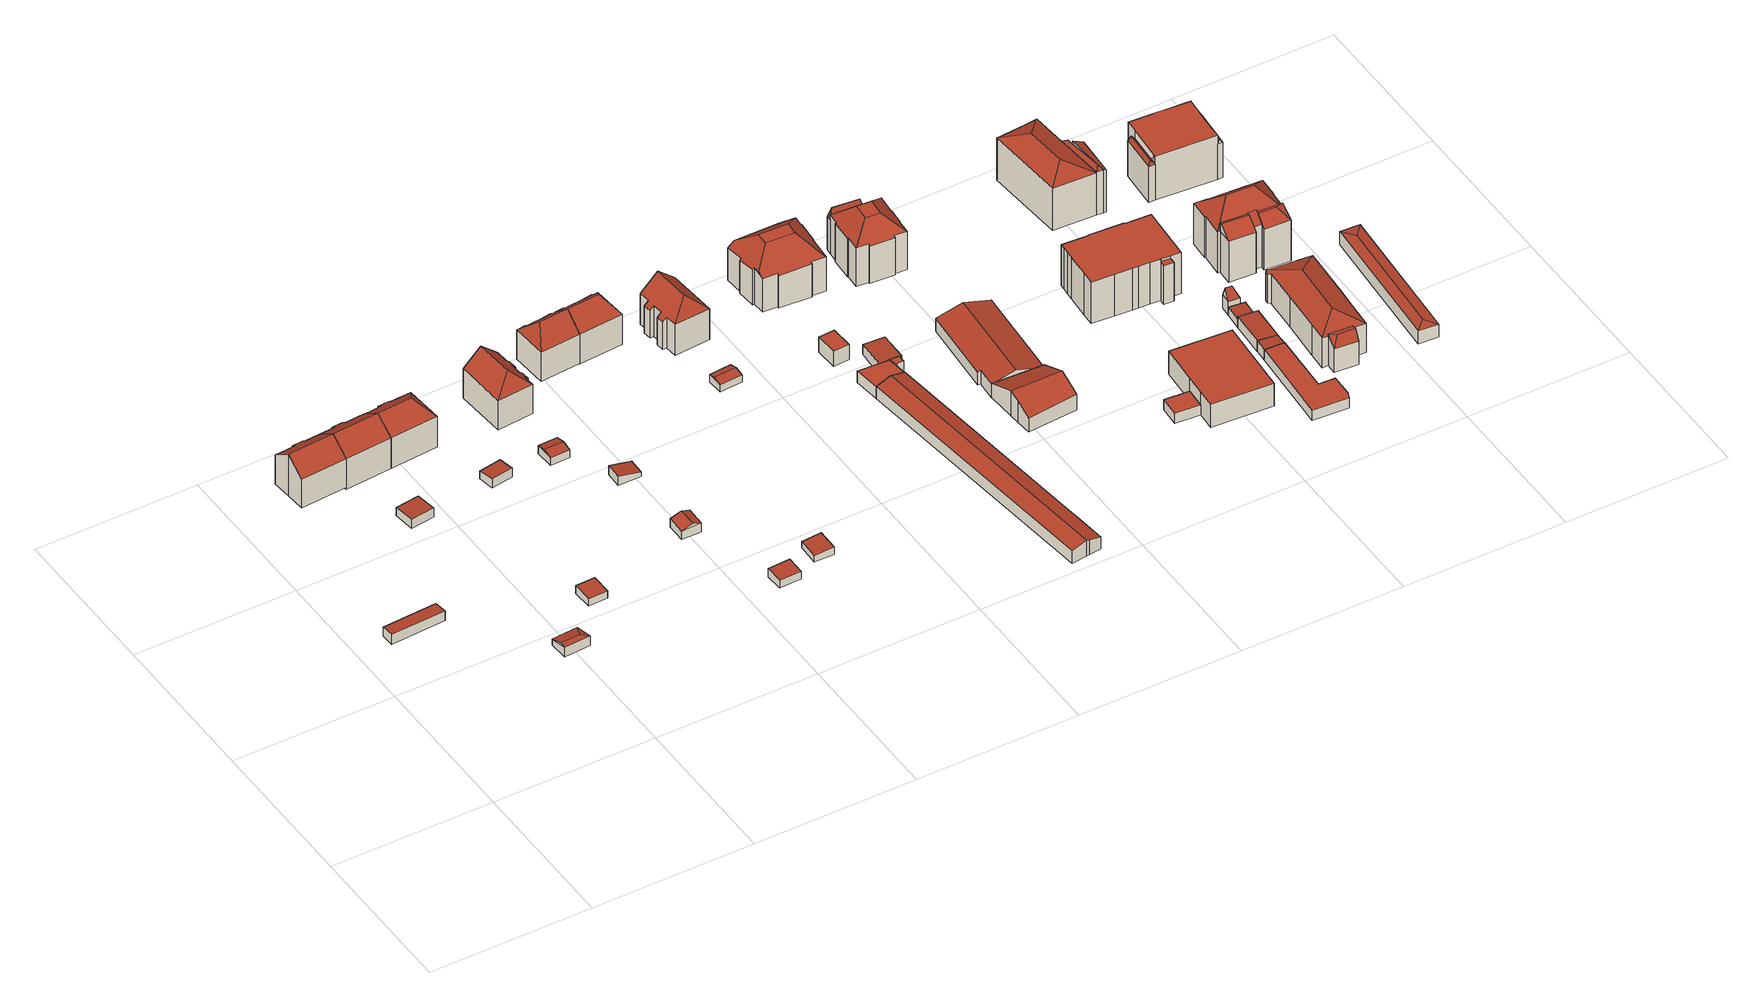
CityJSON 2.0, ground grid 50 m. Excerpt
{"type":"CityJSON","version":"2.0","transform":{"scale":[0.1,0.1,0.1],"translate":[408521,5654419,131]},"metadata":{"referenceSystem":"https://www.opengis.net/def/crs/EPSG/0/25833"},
"CityObjects":{
"building1":{"type":"Building","attributes":{"Dachtyp_tdc":"tdcPolyFlatRoof","Gemeindeschluessel":14612000,"Dachneigung":4.47,"QualitaetDacherkennung":84,"Geometrietyp2DReferenz":"3000","measuredHeight":3.46,"function":"31001_9998","roofType":"2100"},"geometry":[{"type":"Solid","lod":"2","boundaries":[[[[0,1,2,3]],[[1,4,5,2]],[[4,6,7,5]],[[6,0,3,7]],[[6,4,1,0]],[[3,2,5,7]]]],"semantics":{"surfaces":[{"type":"WallSurface"},{"type":"RoofSurface"},{"type":"GroundSurface"}],"values":[[0,0,0,0,1,2]]}}]},
"building2":{"type":"Building","attributes":{"Dachtyp_tdc":"tdcHipAndGableRoof","Gemeindeschluessel":14612000,"Dachneigung":19.29,"QualitaetDacherkennung":77,"Geometrietyp2DReferenz":"3000","measuredHeight":3.51,"function":"31001_9998","roofType":"5000"},"geometry":[{"type":"Solid","lod":"2","boundaries":[[[[8,9,10]],[[11,12,13]],[[9,11,13,10]],[[12,8,10,13]],[[14,15,16,17]],[[11,9,15,14]],[[9,8,16,15]],[[8,12,17,16]],[[12,11,14,17]]]],"semantics":{"surfaces":[{"type":"RoofSurface"},{"type":"WallSurface"},{"type":"GroundSurface"}],"values":[[0,1,0,0,2,1,1,1,1]]}}]},
"building3":{"type":"Building","attributes":{"Dachtyp_tdc":"tdcGableRoof","Gemeindeschluessel":14612000,"Dachneigung":35.64,"QualitaetDacherkennung":64,"Geometrietyp2DReferenz":"3000","measuredHeight":14.3,"function":"31001_9998","roofType":"3100"},"geometry":[{"type":"Solid","lod":"2","boundaries":[[[[18,19,20,21]],[[19,22,23,20]],[[22,24,25,23]],[[24,26,27,25]],[[26,28,29,27]],[[28,30,31,29]],[[30,32,33,31]],[[32,34,35,33]],[[34,36,37,35]],[[36,18,21,37]],[[32,30,28,26]],[[26,24,22,19,18,36,34,32]],[[21,20,23,25,27,29,31,33,35,37]]]],"semantics":{"surfaces":[{"type":"WallSurface"},{"type":"RoofSurface"},{"type":"GroundSurface"}],"values":[[0,0,0,0,0,0,0,0,0,0,1,1,2]]}}]},
"building4":{"type":"Building","attributes":{"Dachtyp_tdc":"tdcPolyFlatRoof","Gemeindeschluessel":14612000,"Dachneigung":3.11,"QualitaetDacherkennung":83,"Geometrietyp2DReferenz":"3000","measuredHeight":3.14,"function":"31001_9998","roofType":"2100"},"geometry":[{"type":"Solid","lod":"2","boundaries":[[[[38,39,40,41]],[[39,42,43,40]],[[42,44,45,43]],[[44,38,41,45]],[[44,42,39,38]],[[41,40,43,45]]]],"semantics":{"surfaces":[{"type":"WallSurface"},{"type":"RoofSurface"},{"type":"GroundSurface"}],"values":[[0,0,0,0,1,2]]}}]},
"building5":{"type":"Building","attributes":{"Dachtyp_tdc":"tdcGableRoof","Gemeindeschluessel":14612000,"Dachneigung":35.59,"QualitaetDacherkennung":72,"Geometrietyp2DReferenz":"3000","measuredHeight":15.04,"function":"31001_9998","roofType":"3100"},"geometry":[{"type":"Solid","lod":"2","boundaries":[[[[46,24,47,48]],[[24,49,50,47]],[[49,51,52,50]],[[51,53,54,52]],[[53,55,56,54]],[[55,57,58,56]],[[57,59,60,58]],[[59,61,62,60]],[[61,28,63,62]],[[28,46,48,63]],[[59,57,55,53,51,49,24,46]],[[46,28,61,59]],[[48,47,50,52,54,56,58,60,62,63]]]],"semantics":{"surfaces":[{"type":"WallSurface"},{"type":"RoofSurface"},{"type":"GroundSurface"}],"values":[[0,0,0,0,0,0,0,0,0,0,1,1,2]]}}]},
"building6":{"type":"Building","attributes":{"Dachtyp_tdc":"tdcPolyFlatRoof","Gemeindeschluessel":14612000,"Dachneigung":3.96,"QualitaetDacherkennung":85,"Geometrietyp2DReferenz":"3000","measuredHeight":2.79,"function":"31001_9998","roofType":"2100"},"geometry":[{"type":"Solid","lod":"2","boundaries":[[[[64,65,66,67]],[[65,68,69,66]],[[68,70,71,69]],[[70,64,67,71]],[[70,68,65,64]],[[67,66,69,71]]]],"semantics":{"surfaces":[{"type":"WallSurface"},{"type":"RoofSurface"},{"type":"GroundSurface"}],"values":[[0,0,0,0,1,2]]}}]},
"building7":{"type":"Building","attributes":{"Dachtyp_tdc":"tdcHipAndGableRoof","Gemeindeschluessel":14612000,"Dachneigung":36.26,"QualitaetDacherkennung":72,"Geometrietyp2DReferenz":"3000","measuredHeight":15.02,"function":"31001_9998","roofType":"5000"},"geometry":[{"type":"Solid","lod":"2","boundaries":[[[[72,73,74,58]],[[73,75,76,74]],[[75,77,78,76]],[[77,79,80,78]],[[79,81,82,80]],[[81,83,84,82]],[[83,85,62,84]],[[85,59,60,62]],[[59,72,58,60]],[[83,81,86]],[[81,79,77,75,73,72,59,86]],[[59,85,83,86]],[[58,74,76,78,80,82,84,62,60]]]],"semantics":{"surfaces":[{"type":"WallSurface"},{"type":"RoofSurface"},{"type":"GroundSurface"}],"values":[[0,0,0,0,0,0,0,0,0,1,1,1,2]]}}]},
"building8":{"type":"Building","attributes":{"Dachtyp_tdc":"tdcPolyFlatRoof","Gemeindeschluessel":14612000,"Dachneigung":4.82,"QualitaetDacherkennung":76,"Geometrietyp2DReferenz":"3000","measuredHeight":3.14,"function":"31001_9998","roofType":"2100"},"geometry":[{"type":"Solid","lod":"2","boundaries":[[[[87,88,89,90]],[[88,91,92,89]],[[91,93,94,92]],[[93,87,90,94]],[[93,91,88,87]],[[90,89,92,94]]]],"semantics":{"surfaces":[{"type":"WallSurface"},{"type":"RoofSurface"},{"type":"GroundSurface"}],"values":[[0,0,0,0,1,2]]}}]},
"building9":{"type":"Building","attributes":{"Dachtyp_tdc":"tdcGableRoof","Gemeindeschluessel":14612000,"Dachneigung":11.75,"QualitaetDacherkennung":93,"Geometrietyp2DReferenz":"3000","measuredHeight":3.34,"function":"31001_9998","roofType":"3100"},"geometry":[{"type":"Solid","lod":"2","boundaries":[[[[95,96,97,98]],[[96,99,100,97]],[[99,101,102,100]],[[101,95,98,102]],[[99,96,103]],[[95,101,104]],[[96,95,104,103]],[[101,99,103,104]],[[98,97,100,102]]]],"semantics":{"surfaces":[{"type":"WallSurface"},{"type":"RoofSurface"},{"type":"GroundSurface"}],"values":[[0,0,0,0,0,0,1,1,2]]}}]},
"building10":{"type":"Building","attributes":{"Dachtyp_tdc":"tdcGableRoof","Gemeindeschluessel":14612000,"Dachneigung":19.51,"QualitaetDacherkennung":97,"Geometrietyp2DReferenz":"3000","measuredHeight":4.06,"function":"31001_9998","roofType":"3100"},"geometry":[{"type":"Solid","lod":"2","boundaries":[[[[105,106,107,108]],[[106,109,110,107]],[[109,111,112,110]],[[111,105,108,112]],[[109,106,113]],[[105,111,114]],[[106,105,114,113]],[[111,109,113,114]],[[108,107,110,112]]]],"semantics":{"surfaces":[{"type":"WallSurface"},{"type":"RoofSurface"},{"type":"GroundSurface"}],"values":[[0,0,0,0,0,0,1,1,2]]}}]},
"building11":{"type":"Building","attributes":{"Dachtyp_tdc":"tdcPolyFlatRoof","Gemeindeschluessel":14612000,"Dachneigung":4.42,"QualitaetDacherkennung":88,"Geometrietyp2DReferenz":"3000","measuredHeight":3.05,"function":"31001_9998","roofType":"2100"},"geometry":[{"type":"Solid","lod":"2","boundaries":[[[[115,116,117,118]],[[116,119,120,117]],[[119,121,122,120]],[[121,115,118,122]],[[121,119,116,115]],[[118,117,120,122]]]],"semantics":{"surfaces":[{"type":"WallSurface"},{"type":"RoofSurface"},{"type":"GroundSurface"}],"values":[[0,0,0,0,1,2]]}}]},
"building12":{"type":"Building","attributes":{"Dachtyp_tdc":"tdcHipAndGableRoof","Gemeindeschluessel":14612000,"Dachneigung":42.73,"QualitaetDacherkennung":86,"Geometrietyp2DReferenz":"3000","measuredHeight":15.22,"function":"31001_9998","roofType":"5000"},"geometry":[{"type":"Solid","lod":"2","boundaries":[[[[123,124,125,126]],[[124,127,128,125]],[[127,129,130,128]],[[129,131,132,130]],[[131,133,134,132]],[[133,135,136,134]],[[135,137,138,136]],[[137,139,140,138]],[[139,141,142,140]],[[141,143,144,142]],[[143,145,146,144]],[[145,147,148,146]],[[147,123,126,148]],[[143,141,149]],[[141,139,137,135,133,131,129,127,124,123,147,149]],[[147,145,143,149]],[[126,125,128,130,132,134,136,138,140,142,144,146,148]]]],"semantics":{"surfaces":[{"type":"WallSurface"},{"type":"RoofSurface"},{"type":"GroundSurface"}],"values":[[0,0,0,0,0,0,0,0,0,0,0,0,0,1,1,1,2]]}}]},
"building13":{"type":"Building","attributes":{"Dachtyp_tdc":"tdcPolyFlatRoof","Gemeindeschluessel":14612000,"Dachneigung":12.26,"QualitaetDacherkennung":73,"Geometrietyp2DReferenz":"3000","measuredHeight":3.1,"function":"31001_9998","roofType":"2100"},"geometry":[{"type":"Solid","lod":"2","boundaries":[[[[150,151,152,153]],[[151,154,155,152]],[[154,156,157,155]],[[156,150,153,157]],[[156,154,151,150]],[[153,152,155,157]]]],"semantics":{"surfaces":[{"type":"WallSurface"},{"type":"RoofSurface"},{"type":"GroundSurface"}],"values":[[0,0,0,0,1,2]]}}]},
"building14":{"type":"Building","attributes":{"Dachtyp_tdc":"tdcPolyFlatRoof","Gemeindeschluessel":14612000,"Dachneigung":5.42,"QualitaetDacherkennung":93,"Geometrietyp2DReferenz":"3000","measuredHeight":2.55,"function":"31001_9998","roofType":"2100"},"geometry":[{"type":"Solid","lod":"2","boundaries":[[[[158,159,160,161]],[[159,162,163,160]],[[162,164,165,163]],[[164,158,161,165]],[[164,162,159,158]],[[161,160,163,165]]]],"semantics":{"surfaces":[{"type":"WallSurface"},{"type":"RoofSurface"},{"type":"GroundSurface"}],"values":[[0,0,0,0,1,2]]}}]},
"building15":{"type":"Building","attributes":{"Dachtyp_tdc":"tdcHipAndGableRoof","Gemeindeschluessel":14612000,"Dachneigung":42,"QualitaetDacherkennung":82,"Geometrietyp2DReferenz":"3000","measuredHeight":15.04,"function":"31001_9998","roofType":"5000"},"geometry":[{"type":"Solid","lod":"2","boundaries":[[[[166,167,168,169]],[[167,170,171,168]],[[170,172,173,171]],[[172,174,175,173]],[[174,176,177,175]],[[176,178,179,177]],[[178,180,181,179]],[[174,172,182]],[[172,170,167,182]],[[167,166,183,184,185,186,187,180,178,176,174,182]],[[181,188,189,190,191,192,169,168,171,173,175,177,179]],[[180,187,188,181]],[[187,186,189,188]],[[186,185,190,189]],[[185,184,191,190]],[[184,183,192,191]],[[183,166,169,192]]]],"semantics":{"surfaces":[{"type":"WallSurface"},{"type":"RoofSurface"},{"type":"GroundSurface"}],"values":[[0,0,0,0,0,0,0,1,1,1,2,0,0,0,0,0,0]]}}]},
"building16":{"type":"Building","attributes":{"Dachtyp_tdc":"tdcHipAndGableRoof","Gemeindeschluessel":14612000,"Dachneigung":42.02,"QualitaetDacherkennung":79,"Geometrietyp2DReferenz":"3000","measuredHeight":15.25,"function":"31001_9998","roofType":"5000"},"geometry":[{"type":"Solid","lod":"2","boundaries":[[[[166,193,194,195]],[[193,196,197,194]],[[196,198,199,197]],[[198,200,201,199]],[[200,202,203,201]],[[202,204,205,203]],[[204,206,207,205]],[[206,208,209,207]],[[208,210,211,209]],[[210,212,213,211]],[[212,170,214,213]],[[170,167,215,214]],[[167,166,195,215]],[[212,210,216]],[[210,208,206,204,202,200,198,196,193,166,167,216]],[[167,170,212,216]],[[195,194,197,199,201,203,205,207,209,211,213,214,215]]]],"semantics":{"surfaces":[{"type":"WallSurface"},{"type":"RoofSurface"},{"type":"GroundSurface"}],"values":[[0,0,0,0,0,0,0,0,0,0,0,0,0,1,1,1,2]]}}]},
"building17":{"type":"Building","attributes":{"Dachtyp_tdc":"tdcGableRoof","Gemeindeschluessel":14612000,"Dachneigung":13.79,"QualitaetDacherkennung":83,"Geometrietyp2DReferenz":"3000","measuredHeight":3.17,"function":"31001_9998","roofType":"3100"},"geometry":[{"type":"Solid","lod":"2","boundaries":[[[[217,218,219,220]],[[218,221,222,219]],[[221,223,224,222]],[[223,217,220,224]],[[221,218,225]],[[217,223,226]],[[218,217,226,225]],[[223,221,225,226]],[[220,219,222,224]]]],"semantics":{"surfaces":[{"type":"WallSurface"},{"type":"RoofSurface"},{"type":"GroundSurface"}],"values":[[0,0,0,0,0,0,1,1,2]]}}]},
"building18":{"type":"Building","attributes":{"Dachtyp_tdc":"tdcHipAndGableRoof","Gemeindeschluessel":14612000,"Dachneigung":41.97,"QualitaetDacherkennung":85,"Geometrietyp2DReferenz":"3000","measuredHeight":15.64,"function":"31001_9998","roofType":"5000"},"geometry":[{"type":"Solid","lod":"2","boundaries":[[[[227,228,229,230]],[[228,231,232,229]],[[231,233,234,232]],[[233,235,236,234]],[[235,237,238,236]],[[237,239,240,238]],[[239,241,242,240]],[[241,243,244,242]],[[243,245,246,244]],[[245,247,248,246]],[[247,249,250,248]],[[249,251,252,250]],[[251,227,230,252]],[[247,245,253]],[[245,243,241,253]],[[241,239,237,235,233,231,228,227,251,249,247,253]],[[230,229,232,234,236,238,240,242,244,246,248,250,252]]]],"semantics":{"surfaces":[{"type":"WallSurface"},{"type":"RoofSurface"},{"type":"GroundSurface"}],"values":[[0,0,0,0,0,0,0,0,0,0,0,0,0,1,1,1,2]]}}]},
"building19":{"type":"Building","attributes":{"Dachtyp_tdc":"tdcGableRoof","Gemeindeschluessel":14612000,"Dachneigung":14.12,"QualitaetDacherkennung":84,"Geometrietyp2DReferenz":"3000","measuredHeight":5.39,"function":"31001_2000","roofType":"3100"},"geometry":[{"type":"Solid","lod":"2","boundaries":[[[[254,255,256,257]],[[255,258,259,256]],[[258,260,261,259]],[[260,262,263,261]],[[262,264,265,263]],[[264,266,267,265]],[[266,268,269,267]],[[268,270,271,269]],[[270,272,273,271]],[[272,254,257,273]],[[268,266,264,262]],[[262,260,258,255,254,272,270,268]],[[257,256,259,261,263,265,267,269,271,273]]]],"semantics":{"surfaces":[{"type":"WallSurface"},{"type":"RoofSurface"},{"type":"GroundSurface"}],"values":[[0,0,0,0,0,0,0,0,0,0,1,1,2]]}}]},
"building20":{"type":"Building","attributes":{"Dachtyp_tdc":"tdcPolyFlatRoof","Gemeindeschluessel":14612000,"Dachneigung":0,"QualitaetDacherkennung":71,"Geometrietyp2DReferenz":"3000","measuredHeight":5.25,"function":"31001_9998","roofType":"1000"},"geometry":[{"type":"Solid","lod":"2","boundaries":[[[[274,275,276,277]],[[275,278,279,276]],[[278,280,281,279]],[[280,274,277,281]],[[280,278,275,274]],[[277,276,279,281]]]],"semantics":{"surfaces":[{"type":"WallSurface"},{"type":"RoofSurface"},{"type":"GroundSurface"}],"values":[[0,0,0,0,1,2]]}}]},
"building21":{"type":"Building","attributes":{"Dachtyp_tdc":"tdcPolyFlatRoof","Gemeindeschluessel":14612000,"Dachneigung":0,"QualitaetDacherkennung":60,"Geometrietyp2DReferenz":"3000","measuredHeight":4.02,"function":"31001_2000","roofType":"1000"},"geometry":[{"type":"Solid","lod":"2","boundaries":[[[[282,283,284,285]],[[283,286,287,284]],[[286,288,289,287]],[[288,290,271,289]],[[290,291,267,271]],[[291,282,285,267]],[[291,290,288,286,283,282]],[[285,284,287,289,271,267]]]],"semantics":{"surfaces":[{"type":"WallSurface"},{"type":"RoofSurface"},{"type":"GroundSurface"}],"values":[[0,0,0,0,0,0,1,2]]}}]},
"building22":{"type":"Building","attributes":{"Dachtyp_tdc":"tdcPolyFlatRoof","Gemeindeschluessel":14612000,"Dachneigung":0,"QualitaetDacherkennung":93,"Geometrietyp2DReferenz":"3000","measuredHeight":4.22,"function":"31001_2000","roofType":"1000"},"geometry":[{"type":"Solid","lod":"2","boundaries":[[[[292,293,287,289]],[[293,294,295,287]],[[294,296,297,295]],[[296,298,299,297]],[[298,292,289,299]],[[298,296,294,293,292]],[[289,287,295,297,299]]]],"semantics":{"surfaces":[{"type":"WallSurface"},{"type":"RoofSurface"},{"type":"GroundSurface"}],"values":[[0,0,0,0,0,1,2]]}}]},
"building23":{"type":"Building","attributes":{"Dachtyp_tdc":"tdcPolyFlatRoof","Gemeindeschluessel":14612000,"Dachneigung":3.84,"QualitaetDacherkennung":74,"Geometrietyp2DReferenz":"3000","measuredHeight":3.97,"function":"31001_2000","roofType":"2100"},"geometry":[{"type":"Solid","lod":"2","boundaries":[[[[286,283,284,287]],[[283,300,301,284]],[[300,302,303,301]],[[302,304,305,303]],[[304,306,295,305]],[[306,286,287,295]],[[306,304,302,300,283,286]],[[287,284,301,303,305,295]]]],"semantics":{"surfaces":[{"type":"WallSurface"},{"type":"RoofSurface"},{"type":"GroundSurface"}],"values":[[0,0,0,0,0,0,1,2]]}}]},
"building24":{"type":"Building","attributes":{"Dachtyp_tdc":"tdcFreeFormRoof","Gemeindeschluessel":14612000,"Dachneigung":35.23,"QualitaetDacherkennung":42,"Geometrietyp2DReferenz":"3000","measuredHeight":16.75,"function":"31001_9998","roofType":"5000"},"geometry":[{"type":"Solid","lod":"2","boundaries":[[[[307,308,309,310]],[[308,311,312,309]],[[311,313,314,312]],[[313,315,316,314]],[[315,317,318,316]],[[317,319,320,318]],[[319,321,322,320]],[[321,323,324,322]],[[323,325,326,324]],[[325,327,328,326]],[[327,329,330,328]],[[329,331,332,330]],[[331,333,334,332]],[[333,335,336,334]],[[335,337,338,336]],[[337,339,340,338]],[[339,307,310,340]],[[337,341,342,343,344,311,308,307,339]],[[345,315,313,344,343,346]],[[325,323,321,319,317,345,346,347]],[[342,341,335,333,331,329,327,325,347]],[[347,346,343,342]],[[313,311,344]],[[317,315,345]],[[337,335,341]],[[310,309,312,314,316,318,320,322,324,326,328,330,332,334,336,338,340]]]],"semantics":{"surfaces":[{"type":"WallSurface"},{"type":"RoofSurface"},{"type":"GroundSurface"}],"values":[[0,0,0,0,0,0,0,0,0,0,0,0,0,0,0,0,0,1,1,1,1,1,0,0,0,2]]}}]},
"building25":{"type":"Building","attributes":{"Dachtyp_tdc":"tdcGableRoof","Gemeindeschluessel":14612000,"Dachneigung":23.22,"QualitaetDacherkennung":14,"Geometrietyp2DReferenz":"3000","measuredHeight":8.85,"function":"31001_2000","roofType":"3100"},"geometry":[{"type":"Solid","lod":"2","boundaries":[[[[348,349,350,351]],[[349,352,353,350]],[[352,354,355,353]],[[354,356,357,355]],[[356,358,359,357]],[[358,360,361,359]],[[360,362,363,361]],[[362,348,351,363]],[[358,356,354,352]],[[352,349,348,362,360,358]],[[351,350,353,355,357,359,361,363]]]],"semantics":{"surfaces":[{"type":"WallSurface"},{"type":"RoofSurface"},{"type":"GroundSurface"}],"values":[[0,0,0,0,0,0,0,0,1,1,2]]}}]},
"building26":{"type":"Building","attributes":{"Dachtyp_tdc":"tdcFreeFormRoof","Gemeindeschluessel":14612000,"Dachneigung":16.55,"QualitaetDacherkennung":93,"Geometrietyp2DReferenz":"3000","measuredHeight":6.82,"function":"31001_2000","roofType":"5000"},"geometry":[{"type":"Solid","lod":"2","boundaries":[[[[364,365,366,367]],[[365,368,369,366]],[[368,370,371,369]],[[370,372,373,371]],[[372,374,375,373]],[[374,376,377,375]],[[376,364,367,377]],[[364,376,374,378,379]],[[379,378,372,370,368,365]],[[365,364,379]],[[374,372,378]],[[367,366,369,371,373,375,377]]]],"semantics":{"surfaces":[{"type":"WallSurface"},{"type":"RoofSurface"},{"type":"GroundSurface"}],"values":[[0,0,0,0,0,0,0,1,1,0,0,2]]}}]},
"building27":{"type":"Building","attributes":{"Gemeindeschluessel":14612000,"Geometrietyp2DReferenz":"3000","function":"31001_9998","roofType":"9999"},"children":["building27-1","building27-2"]},
"building27-1":{"type":"BuildingPart","attributes":{"Dachtyp_tdc":"tdcFreeFormRoof","Dachneigung":75.48,"QualitaetDacherkennung":25,"Geometrietyp2DReferenz":"3000","measuredHeight":14.88,"roofType":"5000"},"parents":["building27"],"geometry":[{"type":"MultiSurface","lod":"2","boundaries":[[[380,381,382,383]],[[381,384,385,382]],[[386,380,383,387]],[[384,381,388]],[[381,380,389,388]],[[380,386,389]],[[386,384,388,389]],[[383,382,385,387]]],"semantics":{"surfaces":[{"type":"WallSurface"},{"type":"RoofSurface"},{"type":"GroundSurface"}],"values":[0,0,0,1,1,1,1,2]}}]},
"building27-2":{"type":"BuildingPart","attributes":{"Dachtyp_tdc":"tdcCutTentRoof","Dachneigung":41.4,"QualitaetDacherkennung":60,"Geometrietyp2DReferenz":"3000","measuredHeight":18.02,"roofType":"9999"},"parents":["building27"],"geometry":[{"type":"MultiSurface","lod":"2","boundaries":[[[390,391,392,393]],[[391,394,395,392]],[[394,396,397,395]],[[396,398,399,397]],[[398,400,401,399]],[[400,402,403,401]],[[402,404,387,403]],[[404,386,387]],[[405,406,407,385,384]],[[406,408,409,407]],[[408,410,411,409]],[[410,412,413,411]],[[412,414,415,413]],[[414,416,417,415]],[[416,418,419,417]],[[418,420,421,419]],[[420,390,393,421]],[[404,402,400,398,396,394,422,423]],[[406,405,404,423,424]],[[416,414,412,410,408,406,424,425]],[[394,391,390,420,418,416,425,422]],[[425,424,423,422]],[[393,392,395,397,399,401,403,387,385,407,409,411,413,415,417,419,421]]],"semantics":{"surfaces":[{"type":"WallSurface"},{"type":"RoofSurface"},{"type":"GroundSurface"}],"values":[0,0,0,0,0,0,0,0,0,0,0,0,0,0,0,0,0,1,1,1,1,1,2]}}]},
"building28":{"type":"Building","attributes":{"Dachtyp_tdc":"tdcPolyFlatRoof","Gemeindeschluessel":14612000,"Dachneigung":0,"QualitaetDacherkennung":71,"Geometrietyp2DReferenz":"3000","measuredHeight":3.32,"function":"31001_2000","roofType":"1000"},"geometry":[{"type":"Solid","lod":"2","boundaries":[[[[426,427,428,429]],[[427,430,431,428]],[[430,432,433,431]],[[432,426,429,433]],[[432,430,427,426]],[[429,428,431,433]]]],"semantics":{"surfaces":[{"type":"WallSurface"},{"type":"RoofSurface"},{"type":"GroundSurface"}],"values":[[0,0,0,0,1,2]]}}]},
"building29":{"type":"Building","attributes":{"Dachtyp_tdc":"tdcPolyFlatRoof","Gemeindeschluessel":14612000,"Dachneigung":0,"QualitaetDacherkennung":38,"Geometrietyp2DReferenz":"3000","measuredHeight":7.91,"function":"31001_2000","roofType":"1000"},"geometry":[{"type":"Solid","lod":"2","boundaries":[[[[434,435,436,437]],[[435,438,439,436]],[[438,440,441,439]],[[440,442,443,441]],[[442,444,445,443]],[[444,434,437,445]],[[444,442,440,438,435,434]],[[437,436,439,441,443,445]]]],"semantics":{"surfaces":[{"type":"WallSurface"},{"type":"RoofSurface"},{"type":"GroundSurface"}],"values":[[0,0,0,0,0,0,1,2]]}}]},
"building30":{"type":"Building","attributes":{"Gemeindeschluessel":14612000,"Geometrietyp2DReferenz":"3000","function":"31001_9998","roofType":"9999"},"children":["building30-1","building30-2"]},
"building30-1":{"type":"BuildingPart","attributes":{"Dachtyp_tdc":"tdcPolyFlatRoof","Dachneigung":0,"QualitaetDacherkennung":32,"Geometrietyp2DReferenz":"3000","measuredHeight":13.46,"roofType":"1000"},"parents":["building30"],"geometry":[{"type":"MultiSurface","lod":"2","boundaries":[[[446,447,448,449]],[[447,450,451,448]],[[450,452,453,451]],[[452,454,455,453]],[[454,452,450,447,446]],[[449,448,451,453,455]]],"semantics":{"surfaces":[{"type":"WallSurface"},{"type":"RoofSurface"},{"type":"GroundSurface"}],"values":[0,0,0,0,1,2]}}]},
"building30-2":{"type":"BuildingPart","attributes":{"Dachtyp_tdc":"tdcPolyFlatRoof","Dachneigung":0,"QualitaetDacherkennung":35,"Geometrietyp2DReferenz":"3000","measuredHeight":14.36,"roofType":"1000"},"parents":["building30"],"geometry":[{"type":"MultiSurface","lod":"2","boundaries":[[[456,457,449,458]],[[457,446,449]],[[459,460,453,455,454]],[[460,461,462,453]],[[461,463,464,462]],[[463,465,466,464]],[[465,467,468,466]],[[467,469,470,468]],[[469,471,472,470]],[[471,473,474,472]],[[473,475,476,474]],[[475,477,478,476]],[[477,479,480,478]],[[479,481,482,480]],[[481,483,484,482]],[[483,485,486,484]],[[485,487,488,486]],[[487,489,490,488]],[[489,491,492,490]],[[491,493,494,492]],[[493,456,458,494]],[[493,491,489,487,485,483,481,479,477,475,473,471,469,467,465,463,461,460,459,457,456]],[[458,449,455,453,462,464,466,468,470,472,474,476,478,480,482,484,486,488,490,492,494]]],"semantics":{"surfaces":[{"type":"WallSurface"},{"type":"RoofSurface"},{"type":"GroundSurface"}],"values":[0,0,0,0,0,0,0,0,0,0,0,0,0,0,0,0,0,0,0,0,0,1,2]}}]},
"building31":{"type":"Building","attributes":{"Dachtyp_tdc":"tdcPolyFlatRoof","Gemeindeschluessel":14612000,"Dachneigung":0,"QualitaetDacherkennung":86,"Geometrietyp2DReferenz":"3000","measuredHeight":3.5,"function":"31001_2000","roofType":"1000"},"geometry":[{"type":"Solid","lod":"2","boundaries":[[[[495,496,497,498]],[[496,499,500,497]],[[499,501,502,500]],[[501,503,504,502]],[[503,505,506,504]],[[505,507,508,506]],[[507,495,498,508]],[[507,505,503,501,499,496,495]],[[498,497,500,502,504,506,508]]]],"semantics":{"surfaces":[{"type":"WallSurface"},{"type":"RoofSurface"},{"type":"GroundSurface"}],"values":[[0,0,0,0,0,0,0,1,2]]}}]},
"building32":{"type":"Building","attributes":{"Dachtyp_tdc":"tdcPolyFlatRoof","Gemeindeschluessel":14612000,"Dachneigung":3.33,"QualitaetDacherkennung":89,"Geometrietyp2DReferenz":"3000","measuredHeight":3.65,"function":"31001_2000","roofType":"2100"},"geometry":[{"type":"Solid","lod":"2","boundaries":[[[[509,510,511,512]],[[510,513,500,511]],[[513,514,497,500]],[[514,509,512,497]],[[514,513,510,509]],[[512,511,500,497]]]],"semantics":{"surfaces":[{"type":"WallSurface"},{"type":"RoofSurface"},{"type":"GroundSurface"}],"values":[[0,0,0,0,1,2]]}}]},
"building33":{"type":"Building","attributes":{"Dachtyp_tdc":"tdcPolyFlatRoof","Gemeindeschluessel":14612000,"Dachneigung":3.42,"QualitaetDacherkennung":98,"Geometrietyp2DReferenz":"3000","measuredHeight":3.73,"function":"31001_2000","roofType":"2100"},"geometry":[{"type":"Solid","lod":"2","boundaries":[[[[509,515,516,517]],[[515,518,519,516]],[[518,520,521,519]],[[520,510,522,521]],[[510,509,517,522]],[[510,520,518,515,509]],[[517,516,519,521,522]]]],"semantics":{"surfaces":[{"type":"WallSurface"},{"type":"RoofSurface"},{"type":"GroundSurface"}],"values":[[0,0,0,0,0,1,2]]}}]},
"building34":{"type":"Building","attributes":{"Dachtyp_tdc":"tdcPolyFlatRoof","Gemeindeschluessel":14612000,"Dachneigung":3.45,"QualitaetDacherkennung":94,"Geometrietyp2DReferenz":"3000","measuredHeight":2.8,"function":"31001_2000","roofType":"2100"},"geometry":[{"type":"Solid","lod":"2","boundaries":[[[[523,524,525,516]],[[524,526,527,525]],[[526,528,529,527]],[[528,530,519,529]],[[530,523,516,519]],[[530,528,526,524,523]],[[516,525,527,529,519]]]],"semantics":{"surfaces":[{"type":"WallSurface"},{"type":"RoofSurface"},{"type":"GroundSurface"}],"values":[[0,0,0,0,0,1,2]]}}]},
"building35":{"type":"Building","attributes":{"Dachtyp_tdc":"tdcFreeFormRoof","Gemeindeschluessel":14612000,"Dachneigung":66.38,"QualitaetDacherkennung":12,"Geometrietyp2DReferenz":"3000","measuredHeight":8.19,"function":"31001_2000","roofType":"5000"},"geometry":[{"type":"Solid","lod":"2","boundaries":[[[[531,532,533,525]],[[532,534,535,533]],[[534,536,527,535]],[[536,531,525,527]],[[537,536,534]],[[538,537,534,532]],[[538,532,531]],[[537,538,531,536]],[[525,533,535,527]]]],"semantics":{"surfaces":[{"type":"WallSurface"},{"type":"RoofSurface"},{"type":"GroundSurface"}],"values":[[0,0,0,0,1,1,0,1,2]]}}]},
"building36":{"type":"Building","attributes":{"Gemeindeschluessel":14612000,"Geometrietyp2DReferenz":"3000","function":"31001_9998","roofType":"9999"},"children":["building36-1","building36-2","building36-3"]},
"building36-1":{"type":"BuildingPart","attributes":{"Dachtyp_tdc":"tdcPolyFlatRoof","Dachneigung":27.52,"QualitaetDacherkennung":31,"Geometrietyp2DReferenz":"3000","measuredHeight":16.16,"roofType":"2100"},"parents":["building36"],"geometry":[{"type":"MultiSurface","lod":"2","boundaries":[[[539,540,541,542,543]],[[540,544,545,541]],[[544,546,547,545]],[[546,548,549,547]],[[546,544,540,539,550,548]],[[549,542,541,545,547]]],"semantics":{"surfaces":[{"type":"WallSurface"},{"type":"RoofSurface"},{"type":"GroundSurface"}],"values":[0,0,0,0,1,2]}}]},
"building36-2":{"type":"BuildingPart","attributes":{"Dachtyp_tdc":"tdcFreeFormRoof","Dachneigung":55.36,"QualitaetDacherkennung":32,"Geometrietyp2DReferenz":"3000","measuredHeight":16.38,"roofType":"5000"},"parents":["building36"],"geometry":[{"type":"MultiSurface","lod":"2","boundaries":[[[551,552,553,554,555,549,548]],[[556,557,558,559,560,561]],[[562,557,556]],[[563,562,556,552]],[[563,552,551]],[[562,563,551,550,543,557]],[[549,555,559,558,542]]],"semantics":{"surfaces":[{"type":"WallSurface"},{"type":"RoofSurface"},{"type":"GroundSurface"}],"values":[0,0,1,1,1,1,2]}}]},
"building36-3":{"type":"BuildingPart","attributes":{"Dachtyp_tdc":"tdcHipRoof","Dachneigung":24.23,"QualitaetDacherkennung":64,"Geometrietyp2DReferenz":"3000","measuredHeight":17.61,"roofType":"3200"},"parents":["building36"],"geometry":[{"type":"MultiSurface","lod":"2","boundaries":[[[564,565,566,567]],[[565,568,569,566]],[[568,560,559,569]],[[554,570,571,555]],[[570,564,567,571]],[[572,573,564,574]],[[570,553,575]],[[564,570,575,574]],[[553,561,572,574,575]],[[568,572,561,560]],[[554,553,570]],[[565,573,572,568]],[[564,573,565]],[[567,566,569,559,555,571]]],"semantics":{"surfaces":[{"type":"WallSurface"},{"type":"RoofSurface"},{"type":"GroundSurface"}],"values":[0,0,0,0,0,1,1,1,1,0,0,0,0,2]}}]},
"building37":{"type":"Building","attributes":{"Gemeindeschluessel":14612000,"Geometrietyp2DReferenz":"3000","function":"31001_2000","roofType":"9999"},"children":["building37-1","building37-2","building37-3"]},
"building37-1":{"type":"BuildingPart","attributes":{"Dachtyp_tdc":"tdcHipAndGableRoof","Dachneigung":63.33,"QualitaetDacherkennung":42,"Geometrietyp2DReferenz":"3000","measuredHeight":11.34,"roofType":"5000"},"parents":["building37"],"geometry":[{"type":"MultiSurface","lod":"2","boundaries":[[[576,577,578,579]],[[577,580,581,578]],[[580,582,583,581]],[[582,584,583]],[[585,586,587,588,589]],[[586,576,579,587]],[[582,580,590]],[[580,577,576,586,590]],[[586,585,582,590]],[[579,578,581,583,588,587]]],"semantics":{"surfaces":[{"type":"WallSurface"},{"type":"RoofSurface"},{"type":"GroundSurface"}],"values":[0,0,0,0,0,0,1,1,1,2]}}]},
"building37-2":{"type":"BuildingPart","attributes":{"Dachtyp_tdc":"tdcHipRoof","Dachneigung":22.65,"QualitaetDacherkennung":73,"Geometrietyp2DReferenz":"3000","measuredHeight":12.96,"roofType":"3200"},"parents":["building37"],"geometry":[{"type":"MultiSurface","lod":"2","boundaries":[[[591,592,593,594]],[[592,595,596,593]],[[595,597,598,596]],[[597,599,600,601,598]],[[602,603,604]],[[605,606,607,608,609]],[[606,610,611,607]],[[610,612,613,611]],[[612,614,615,613]],[[614,616,617,615]],[[616,589,588,617]],[[584,618,583]],[[618,619,620,583]],[[619,621,622,620]],[[621,623,624,622]],[[623,591,594,624]],[[619,618,584,589,616,625]],[[602,599,597]],[[610,606,605,602,626]],[[616,614,612,610,626,625]],[[602,597,595,592,591,623,621,619,625,626]],[[594,593,596,598,601,603,608,607,611,613,615,617,588,583,620,622,624]]],"semantics":{"surfaces":[{"type":"WallSurface"},{"type":"RoofSurface"},{"type":"GroundSurface"}],"values":[0,0,0,0,0,0,0,0,0,0,0,0,0,0,0,0,1,1,1,1,1,2]}}]},
"building37-3":{"type":"BuildingPart","attributes":{"Dachtyp_tdc":"tdcFreeFormRoof","Dachneigung":43.79,"QualitaetDacherkennung":12,"Geometrietyp2DReferenz":"3000","measuredHeight":5.35,"roofType":"5000"},"parents":["building37"],"geometry":[{"type":"MultiSurface","lod":"2","boundaries":[[[600,627,628,601]],[[627,629,630,628]],[[629,631,632,630]],[[631,633,634,632]],[[633,635,636,634]],[[635,637,638,636]],[[637,639,640,638]],[[639,641,607,640]],[[641,609,608,607]],[[639,637,635,642]],[[635,633,631,629,627,600,604,609,642]],[[609,641,639,642]],[[601,628,630,632,634,636,638,640,607,608,603]]],"semantics":{"surfaces":[{"type":"WallSurface"},{"type":"RoofSurface"},{"type":"GroundSurface"}],"values":[0,0,0,0,0,0,0,0,0,1,1,1,2]}}]},
"building38":{"type":"Building","attributes":{"Gemeindeschluessel":14612000,"Geometrietyp2DReferenz":"3000","function":"31001_9998","roofType":"9999"},"children":["building38-1","building38-2","building38-3","building38-4"]},
"building38-1":{"type":"BuildingPart","attributes":{"Dachtyp_tdc":"tdcFreeFormRoof","Dachneigung":40.44,"QualitaetDacherkennung":55,"Geometrietyp2DReferenz":"3000","measuredHeight":19.71,"roofType":"5000"},"parents":["building38"],"geometry":[{"type":"MultiSurface","lod":"2","boundaries":[[[643,644,645,646,647]],[[644,648,649,645]],[[648,650,651,649]],[[650,652,653,651]],[[652,654,655,653]],[[654,656,657,655]],[[656,658,659,657]],[[658,660,661,659]],[[660,662,663,661]],[[662,664,665,663]],[[664,666,667,665]],[[666,668,669,667]],[[668,670,671,669]],[[670,672,673,671]],[[672,674,675,673]],[[674,676,677,675]],[[676,678,679,677]],[[676,674,672,670,680]],[[670,668,666,664,662,660,658,656,654,681,680]],[[654,652,650,648,644,681]],[[644,643,682,683,678,676,680,681]],[[646,645,649,651,653,655,657,659,661,663,665,667,669,671,673,675,677,679,684,685]]],"semantics":{"surfaces":[{"type":"WallSurface"},{"type":"RoofSurface"},{"type":"GroundSurface"}],"values":[0,0,0,0,0,0,0,0,0,0,0,0,0,0,0,0,0,1,1,1,1,2]}}]},
"building38-2":{"type":"BuildingPart","attributes":{"Dachtyp_tdc":"tdcGableRoof","Dachneigung":41.32,"QualitaetDacherkennung":37,"Geometrietyp2DReferenz":"3000","measuredHeight":17.41,"roofType":"3100"},"parents":["building38"],"geometry":[{"type":"MultiSurface","lod":"2","boundaries":[[[686,647,646,687]],[[688,689,690,691]],[[689,686,687,690]],[[689,692,693,694,686]],[[695,694,693,696,697]],[[647,695,697,698]],[[686,694,695,647]],[[688,699,692,689]],[[687,646,685,691,690]]],"semantics":{"surfaces":[{"type":"WallSurface"},{"type":"RoofSurface"},{"type":"GroundSurface"}],"values":[0,0,0,1,1,0,0,0,2]}}]},
"building38-3":{"type":"BuildingPart","attributes":{"Dachtyp_tdc":"tdcPolyFlatRoof","Dachneigung":38.38,"QualitaetDacherkennung":76,"Geometrietyp2DReferenz":"3000","measuredHeight":17.24,"roofType":"2100"},"parents":["building38"],"geometry":[{"type":"MultiSurface","lod":"2","boundaries":[[[700,699,688,691,701]],[[702,696,699,700,703,704,705]],[[684,701,691,685]]],"semantics":{"surfaces":[{"type":"WallSurface"},{"type":"RoofSurface"},{"type":"GroundSurface"}],"values":[0,1,2]}}]},
"building38-4":{"type":"BuildingPart","attributes":{"Dachtyp_tdc":"tdcHipAndGableRoof","Dachneigung":41.22,"QualitaetDacherkennung":34,"Geometrietyp2DReferenz":"3000","measuredHeight":17.11,"roofType":"5000"},"parents":["building38"],"geometry":[{"type":"MultiSurface","lod":"2","boundaries":[[[706,707,708,679,678]],[[707,709,710,708]],[[707,706,711]],[[706,712,704,713,711]],[[709,707,711,713]],[[684,679,708,710,701]]],"semantics":{"surfaces":[{"type":"WallSurface"},{"type":"RoofSurface"},{"type":"GroundSurface"}],"values":[0,0,1,1,1,2]}}]},
"building39":{"type":"Building","attributes":{"Gemeindeschluessel":14612000,"Geometrietyp2DReferenz":"3000","function":"31001_9998","roofType":"9999"},"children":["building39-1","building39-2","building39-3","building39-4"]},
"building39-1":{"type":"BuildingPart","attributes":{"Dachtyp_tdc":"tdcPolyFlatRoof","Dachneigung":28.08,"QualitaetDacherkennung":23,"Geometrietyp2DReferenz":"3000","measuredHeight":5.49,"roofType":"2100"},"parents":["building39"],"geometry":[{"type":"MultiSurface","lod":"2","boundaries":[[[714,715,716,717]],[[718,719,720,721]],[[719,714,717,720]],[[719,718,715,714]],[[717,716,721,720]]],"semantics":{"surfaces":[{"type":"WallSurface"},{"type":"RoofSurface"},{"type":"GroundSurface"}],"values":[0,0,0,1,2]}}]},
"building39-2":{"type":"BuildingPart","attributes":{"Dachtyp_tdc":"tdcFreeFormRoof","Dachneigung":50.33,"QualitaetDacherkennung":13,"Geometrietyp2DReferenz":"3000","measuredHeight":13.54,"roofType":"5000"},"parents":["building39"],"geometry":[{"type":"MultiSurface","lod":"2","boundaries":[[[722,723,724,725]],[[723,726,727,724]],[[726,728,729,727]],[[730,728,726]],[[731,730,726,723]],[[731,723,722]],[[730,731,722,728]],[[725,724,727,729]]],"semantics":{"surfaces":[{"type":"WallSurface"},{"type":"RoofSurface"},{"type":"GroundSurface"}],"values":[0,0,0,0,1,1,1,2]}}]},
"building39-3":{"type":"BuildingPart","attributes":{"Dachtyp_tdc":"tdcFreeFormRoof","Dachneigung":58.24,"QualitaetDacherkennung":10,"Geometrietyp2DReferenz":"3000","measuredHeight":13.59,"roofType":"5000"},"parents":["building39"],"geometry":[{"type":"MultiSurface","lod":"2","boundaries":[[[732,733,734,735]],[[733,736,737,734]],[[736,738,739,737]],[[740,738,736]],[[741,740,736,733]],[[741,733,732]],[[740,741,732,738]],[[735,734,737,739]]],"semantics":{"surfaces":[{"type":"WallSurface"},{"type":"RoofSurface"},{"type":"GroundSurface"}],"values":[0,0,0,0,1,0,1,2]}}]},
"building39-4":{"type":"BuildingPart","attributes":{"Dachtyp_tdc":"tdcPolyFlatRoof","Dachneigung":0,"QualitaetDacherkennung":59,"Geometrietyp2DReferenz":"3000","measuredHeight":15.23,"roofType":"1000"},"parents":["building39"],"geometry":[{"type":"MultiSurface","lod":"2","boundaries":[[[742,743,732,735,744]],[[745,746,722,725,739,738]],[[747,748,749,729,728]],[[748,750,718,721,749]],[[751,742,744,716,715]],[[751,750,748,747,746,745,743,742]],[[744,735,739,725,729,749,721,716]]],"semantics":{"surfaces":[{"type":"WallSurface"},{"type":"RoofSurface"},{"type":"GroundSurface"}],"values":[0,0,0,0,0,1,2]}}]},
"building40":{"type":"Building","attributes":{"Dachtyp_tdc":"tdcHipRoof","Gemeindeschluessel":14612000,"Dachneigung":11.05,"QualitaetDacherkennung":82,"Geometrietyp2DReferenz":"3000","measuredHeight":5.06,"function":"31001_2000","roofType":"3200"},"geometry":[{"type":"Solid","lod":"2","boundaries":[[[[752,753,754,755]],[[753,756,757,754]],[[756,758,759,757]],[[758,752,755,759]],[[756,753,760]],[[752,758,761]],[[753,752,761,760]],[[758,756,760,761]],[[755,754,757,759]]]],"semantics":{"surfaces":[{"type":"WallSurface"},{"type":"RoofSurface"},{"type":"GroundSurface"}],"values":[[0,0,0,0,1,1,1,1,2]]}}]}
},
"vertices":[
[179,584,191],[182,543,194],[182,543,160],[179,584,160],[12,534,194],[12,534,160],[10,574,191],[10,574,160],
[469,280,171],[465,338,161],[449,297,174],[384,333,161],[388,275,171],[387,293,174],[384,333,139],[465,338,139],[469,280,139],[388,275,139],
[162,1285,230],[197,1288,230],[197,1288,139],[162,1285,139],[198,1276,239],[198,1276,139],[243,1279,239],[243,1279,139],[248,1219,282],[248,1219,139],[252,1159,238],[252,1159,139],[109,1149,238],[109,1149,139],[105,1208,282],[105,1208,139],[100,1268,239],[100,1268,139],[162,1273,239],[162,1273,139],
[319,937,160],[311,1003,157],[311,1003,129],[319,937,129],[385,1013,157],[385,1013,129],[393,947,160],[393,947,129],
[248,1218,282],[243,1279,132],[248,1218,132],[290,1282,239],[290,1282,132],[289,1294,230],[289,1294,132],[324,1297,230],[324,1297,132],[325,1285,239],[325,1285,132],[388,1289,239],[388,1289,132],[392,1229,282],[392,1229,132],[396,1169,238],[396,1169,132],[252,1159,132],
[614,495,152],[617,435,148],[617,435,124],[614,495,124],[557,433,148],[557,433,124],[554,493,152],[554,493,124],
[388,1289,238],[439,1293,238],[439,1293,132],[438,1305,229],[438,1305,132],[473,1308,229],[473,1308,132],[474,1296,238],[474,1296,132],[536,1300,238],[536,1300,132],[545,1180,239],[545,1180,132],[396,1169,239],[499,1237,282],
[588,973,154],[580,1022,150],[580,1022,123],[588,973,123],[649,1033,150],[649,1033,123],[657,983,154],[657,983,123],
[769,1037,143],[829,1039,143],[829,1039,116],[769,1037,116],[831,979,143],[831,979,116],[771,977,143],[771,977,116],[830,1009,150],[770,1007,150],
[919,555,132],[919,615,132],[919,615,103],[919,555,103],[979,615,135],[979,615,103],[979,555,135],[979,555,103],[953,615,144],[953,555,144],
[1034,250,134],[1031,303,138],[1031,303,108],[1034,250,108],[1100,306,138],[1100,306,108],[1102,252,134],[1102,252,108],
[829,1341,215],[832,1303,215],[832,1303,114],[829,1341,114],[844,1304,203],[844,1304,114],[846,1278,203],[846,1278,114],[834,1277,215],[834,1277,114],[837,1246,215],[837,1246,114],[849,1247,203],[849,1247,114],[851,1222,203],[851,1222,114],[838,1221,215],[838,1221,114],[841,1183,215],[841,1183,114],[730,1174,215],[730,1174,114],[718,1333,215],[718,1333,114],[774,1337,266],[774,1337,114],[783,1215,266],
[884,869,145],[954,868,130],[954,868,114],[884,869,114],[953,818,130],[953,818,114],[883,819,145],[883,819,114],
[1230,296,129],[1170,298,123],[1170,298,103],[1230,296,103],[1172,365,123],[1172,365,103],[1231,363,129],[1231,363,103],
[1048,1409,208],[1052,1354,258],[1052,1354,107],[1048,1409,107],[1056,1299,208],[1056,1299,107],[932,1290,208],[932,1290,107],[924,1400,208],[924,1400,107],[935,1401,208],[935,1401,107],[934,1413,196],[934,1413,107],[959,1415,197],[959,1415,107],[962,1347,258],[1042,1408,208],[1041,1421,197],[1016,1419,196],[1017,1407,208],[960,1402,208],[960,1402,107],[1017,1407,107],[1016,1419,107],[1041,1421,107],[1042,1408,107],
[1057,1410,208],[1057,1410,105],[1048,1409,105],[1056,1422,196],[1056,1422,105],[1081,1424,197],[1081,1424,105],[1082,1411,208],[1082,1411,105],[1149,1416,208],[1149,1416,105],[1149,1429,196],[1149,1429,105],[1174,1431,197],[1174,1431,105],[1175,1418,208],[1175,1418,105],[1185,1419,208],[1185,1419,105],[1193,1309,208],[1193,1309,105],[1056,1299,105],[1052,1354,105],[1154,1361,258],
[1391,1027,118],[1321,1022,118],[1321,1022,93],[1391,1027,93],[1318,1072,119],[1318,1072,93],[1387,1077,119],[1387,1077,93],[1319,1049,124],[1389,1054,124],
[1282,1279,181],[1295,1280,193],[1295,1280,87],[1282,1279,87],[1292,1311,193],[1292,1311,87],[1280,1310,181],[1280,1310,87],[1278,1336,181],[1278,1336,87],[1290,1337,193],[1290,1337,87],[1288,1373,193],[1288,1373,87],[1344,1377,243],[1344,1377,87],[1399,1381,193],[1399,1381,87],[1411,1225,193],[1411,1225,87],[1300,1217,193],[1300,1217,87],[1297,1254,193],[1297,1254,87],[1284,1254,181],[1284,1254,87],[1353,1257,243],
[1862,161,83],[1871,87,83],[1871,87,41],[1862,161,41],[1879,12,83],[1879,12,41],[1843,8,92],[1843,8,41],[1833,7,95],[1833,7,41],[1785,2,83],[1785,2,41],[1689,838,83],[1689,838,41],[1737,844,95],[1737,844,41],[1784,849,83],[1784,849,41],[1810,620,83],[1810,620,41],
[1640,973,127],[1637,1043,127],[1637,1043,75],[1640,973,75],[1687,1046,127],[1687,1046,75],[1690,976,127],[1690,976,75],
[1680,920,81],[1746,916,81],[1746,916,41],[1680,920,41],[1776,914,81],[1776,914,41],[1779,890,81],[1779,890,41],[1784,849,81],[1689,838,81],
[1779,890,83],[1776,914,83],[1805,912,83],[1805,912,41],[1804,888,83],[1804,888,41],[1785,889,83],[1785,889,41],
[1752,1010,75],[1752,1010,41],[1818,1006,75],[1818,1006,41],[1812,912,81],[1812,912,41],[1805,912,81],
[1580,1351,193],[1585,1351,197],[1585,1351,79],[1580,1351,79],[1581,1412,190],[1581,1412,79],[1747,1425,193],[1747,1425,79],[1793,1421,194],[1793,1421,79],[1791,1389,196],[1791,1389,79],[1794,1389,194],[1794,1389,79],[1789,1318,194],[1789,1318,79],[1786,1318,197],[1786,1318,79],[1780,1241,197],[1780,1241,79],[1735,1244,197],[1735,1244,79],[1735,1239,193],[1735,1239,79],[1637,1246,191],[1637,1246,79],[1637,1251,195],[1637,1251,79],[1593,1254,194],[1593,1254,79],[1590,1293,204],[1590,1293,79],[1585,1293,200],[1585,1293,79],[1591,1273,207],[1642,1324,246],[1644,1361,246],[1601,1413,207],[1793,1418,196],[1733,1357,246],[1730,1316,246],
[1964,518,85],[1961,566,109],[1961,566,37],[1964,518,37],[1959,597,125],[1959,597,37],[1953,688,86],[1953,688,37],[2109,677,90],[2109,677,37],[2115,596,125],[2115,596,37],[2116,576,115],[2116,576,37],[2119,528,91],[2119,528,37],
[2109,677,80],[1953,688,83],[1953,688,36],[2109,677,36],[1958,750,83],[1958,750,36],[1949,751,80],[1949,751,36],[1968,995,80],[1968,995,36],[2132,983,80],[2132,983,36],[2114,739,80],[2114,739,36],[2049,989,104],[2026,683,104],
[1882,1403,173],[1981,1395,173],[1981,1395,58],[1882,1403,58],[1980,1378,173],[1980,1378,58],[1880,1386,173],[1880,1386,58],[1972,1387,205],[1890,1394,207],
[1906,1227,186],[1906,1232,191],[1906,1232,58],[1906,1227,58],[1869,1235,192],[1869,1235,58],[1872,1281,192],[1872,1281,58],[1870,1281,190],[1870,1281,58],[1875,1351,189],[1875,1351,58],[1877,1350,191],[1877,1350,58],[1880,1386,191],[1980,1378,191],[2031,1375,191],[2031,1375,58],[2026,1318,191],[2026,1318,58],[2028,1318,189],[2028,1318,58],[2025,1268,189],[2025,1268,58],[2022,1268,191],[2022,1268,58],[2019,1224,191],[2019,1224,58],[1981,1227,191],[1981,1227,58],[1981,1222,186],[1981,1222,58],[1924,1280,238],[1929,1334,238],[1974,1330,238],[1970,1277,238],
[2388,344,70],[2312,349,70],[2312,349,36],[2388,344,36],[2317,413,70],[2317,413,36],[2393,407,70],[2393,407,36],
[2384,286,116],[2388,344,116],[2388,344,37],[2384,286,37],[2393,407,116],[2393,407,37],[2402,528,116],[2402,528,37],[2589,514,116],[2589,514,37],[2571,273,116],[2571,273,37],
[2575,803,158],[2574,785,158],[2574,785,24],[2575,803,24],[2543,787,158],[2543,787,24],[2545,805,158],[2545,805,24],[2545,806,158],[2545,806,24],
[2606,801,167],[2575,803,167],[2606,801,24],[2545,806,167],[2545,805,167],[2515,808,167],[2515,808,24],[2480,810,167],[2480,810,24],[2462,811,167],[2462,811,24],[2409,815,167],[2409,815,24],[2340,820,167],[2340,820,24],[2343,860,167],[2343,860,24],[2348,931,167],[2348,931,24],[2350,955,167],[2350,955,24],[2352,977,167],[2352,977,24],[2353,992,167],[2353,992,24],[2432,986,167],[2432,986,24],[2433,988,167],[2433,988,24],[2534,981,167],[2534,981,24],[2539,981,167],[2539,981,24],[2539,978,167],[2539,978,24],[2616,973,167],[2616,973,24],[2618,972,167],[2618,972,24],
[2635,185,58],[2654,460,58],[2654,460,23],[2635,185,23],[2715,457,58],[2715,457,23],[2704,268,58],[2704,268,23],[2755,265,58],[2755,265,23],[2752,198,58],[2752,198,23],[2745,177,58],[2745,177,23],
[2657,500,59],[2717,495,56],[2717,495,23],[2657,500,23],[2715,457,56],[2654,460,59],
[2664,609,59],[2664,609,22],[2657,500,22],[2714,606,56],[2714,606,22],[2724,605,56],[2724,605,22],[2717,495,22],
[2664,609,50],[2668,664,50],[2668,664,22],[2703,662,48],[2703,662,22],[2718,661,47],[2718,661,22],[2714,606,47],
[2668,664,67],[2670,697,67],[2670,697,22],[2705,694,67],[2705,694,22],[2703,662,67],[2688,679,104],[2669,681,104],
[2583,1313,188],[2615,1311,171],[2615,1311,26],[2583,1313,26],[2583,1313,176],[2609,1198,171],[2609,1198,26],[2607,1183,171],[2607,1183,26],[2599,1183,175],[2599,1183,26],[2598,1189,176],
[2599,1183,176],[2579,1185,176],[2579,1185,173],[2579,1185,172],[2579,1185,26],[2566,1340,176],[2581,1327,176],[2581,1327,26],[2566,1340,26],[2566,1340,172],[2566,1340,173],[2575,1324,186],[2588,1194,190],
[2428,1442,172],[2521,1449,172],[2521,1449,26],[2428,1442,26],[2557,1452,172],[2557,1452,26],[2448,1193,172],[2448,1193,26],[2557,1452,173],[2521,1449,173],[2497,1382,202],[2508,1252,202],
[2858,326,125],[2857,315,103],[2857,315,22],[2858,326,22],[2785,321,104],[2785,321,22],[2787,353,131],[2787,353,22],[2787,353,125],[2859,349,131],[2858,332,135],[2858,332,22],[2859,349,22],[2859,349,124],[2801,335,135],
[2789,645,125],[2782,651,121],[2782,651,22],[2789,645,22],[2783,663,121],[2783,663,22],[2787,667,123],[2787,667,22],[2791,669,122],[2791,669,73],[2791,669,22],[2791,663,125],[2791,663,22],[2791,663,67],[2875,657,124],[2875,658,124],[2875,658,22],[2875,657,22],[2875,657,67],[2921,654,124],[2921,654,22],[2910,494,124],[2910,494,22],[2905,428,124],[2905,428,22],[2899,346,124],[2899,346,22],[2787,353,124],[2768,354,125],[2768,354,22],[2772,411,125],[2772,411,22],[2782,538,125],[2782,538,22],[2838,417,152],[2851,592,152],
[2793,671,75],[2793,671,22],[2806,670,75],[2806,670,22],[2813,662,68],[2813,662,22],[2836,660,67],[2836,660,22],[2836,669,76],[2836,669,22],[2837,678,67],[2837,678,22],[2876,675,67],[2876,675,22],[2875,658,67],[2866,667,75],
[2745,832,156],[2738,832,156],[2738,832,14],[2745,832,14],[2745,832,155],[2743,902,156],[2743,902,14],[2740,903,153],[2740,903,14],[2744,966,153],[2744,966,14],[2745,966,153],[2745,966,14],[2785,963,153],[2785,963,14],[2785,960,156],[2785,960,14],[2838,957,155],[2838,957,14],[2854,956,156],[2854,956,14],[2905,952,156],[2905,952,14],[2905,955,153],[2905,955,14],[2947,952,153],[2947,952,14],[2947,949,156],[2947,949,14],[2943,888,155],[2943,888,14],[2941,889,157],[2941,889,14],[2936,818,156],[2936,818,14],[2930,819,156],[2930,819,14],[2883,888,211],[2801,894,211],[2826,826,156],[2851,824,156],[2851,824,14],[2826,826,14],
[2742,785,155],[2742,785,14],[2824,794,155],[2823,779,155],[2823,779,14],[2824,794,14],[2824,794,169],[2825,816,188],[2744,822,188],[2745,832,184],[2826,824,185],[2826,826,184],[2826,826,155],[2824,794,161],
[2849,792,161],[2849,792,14],[2826,826,187],[2850,801,168],[2851,819,182],[2851,824,187],
[2930,819,180],[2927,773,156],[2927,773,14],[2848,778,156],[2848,778,14],[2905,808,185],[2851,824,180],[2851,811,185],
[2873,1334,68],[2872,1318,59],[2872,1318,13],[2873,1334,13],[2835,1320,59],[2836,1337,68],[2836,1337,13],[2835,1320,13],
[2750,1170,136],[2730,1171,136],[2730,1171,13],[2750,1170,13],[2739,1290,136],[2739,1290,13],[2759,1289,136],[2759,1289,13],[2749,1290,148],[2741,1180,149],
[2943,1276,136],[2958,1275,136],[2958,1275,13],[2943,1276,13],[2949,1155,136],[2949,1155,13],[2934,1156,136],[2934,1156,13],[2942,1156,149],[2951,1275,149],
[2946,1312,165],[2943,1276,165],[2946,1312,13],[2934,1156,165],[2750,1170,165],[2759,1289,165],[2761,1325,165],[2761,1325,13],[2835,1320,165],[2872,1318,165],
[3042,318,54],[3074,769,54],[3074,769,9],[3042,318,9],[3135,765,54],[3135,765,9],[3103,313,54],[3103,313,9],[3101,726,60],[3074,346,60]
]}
